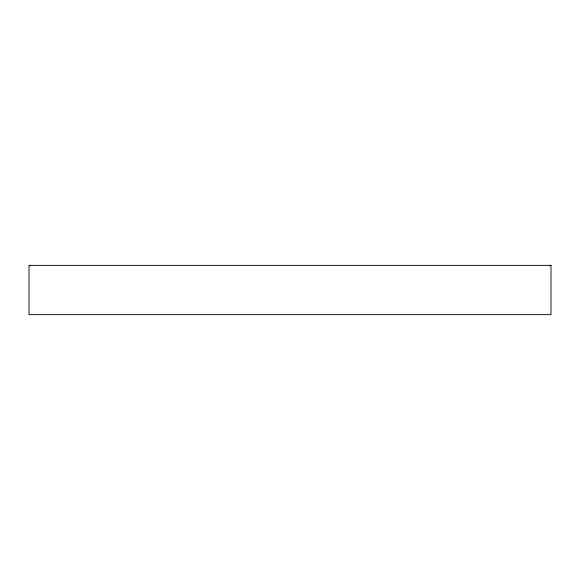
<?xml version="1.0" encoding="UTF-8"?>
<svg xmlns="http://www.w3.org/2000/svg" width="580" height="580" viewBox="0 0 580 580"><rect width="100%" height="100%" fill="white"/><g stroke="black" fill="none" stroke-linecap="round" stroke-linejoin="round"><path stroke-width="0.87" d="M549.579 265.93L550.144 265.364M29.855 265.364L30.421 265.93M551 265.364L29 265.364L29 314.635L551 314.635L551 265.364"/></g></svg>
